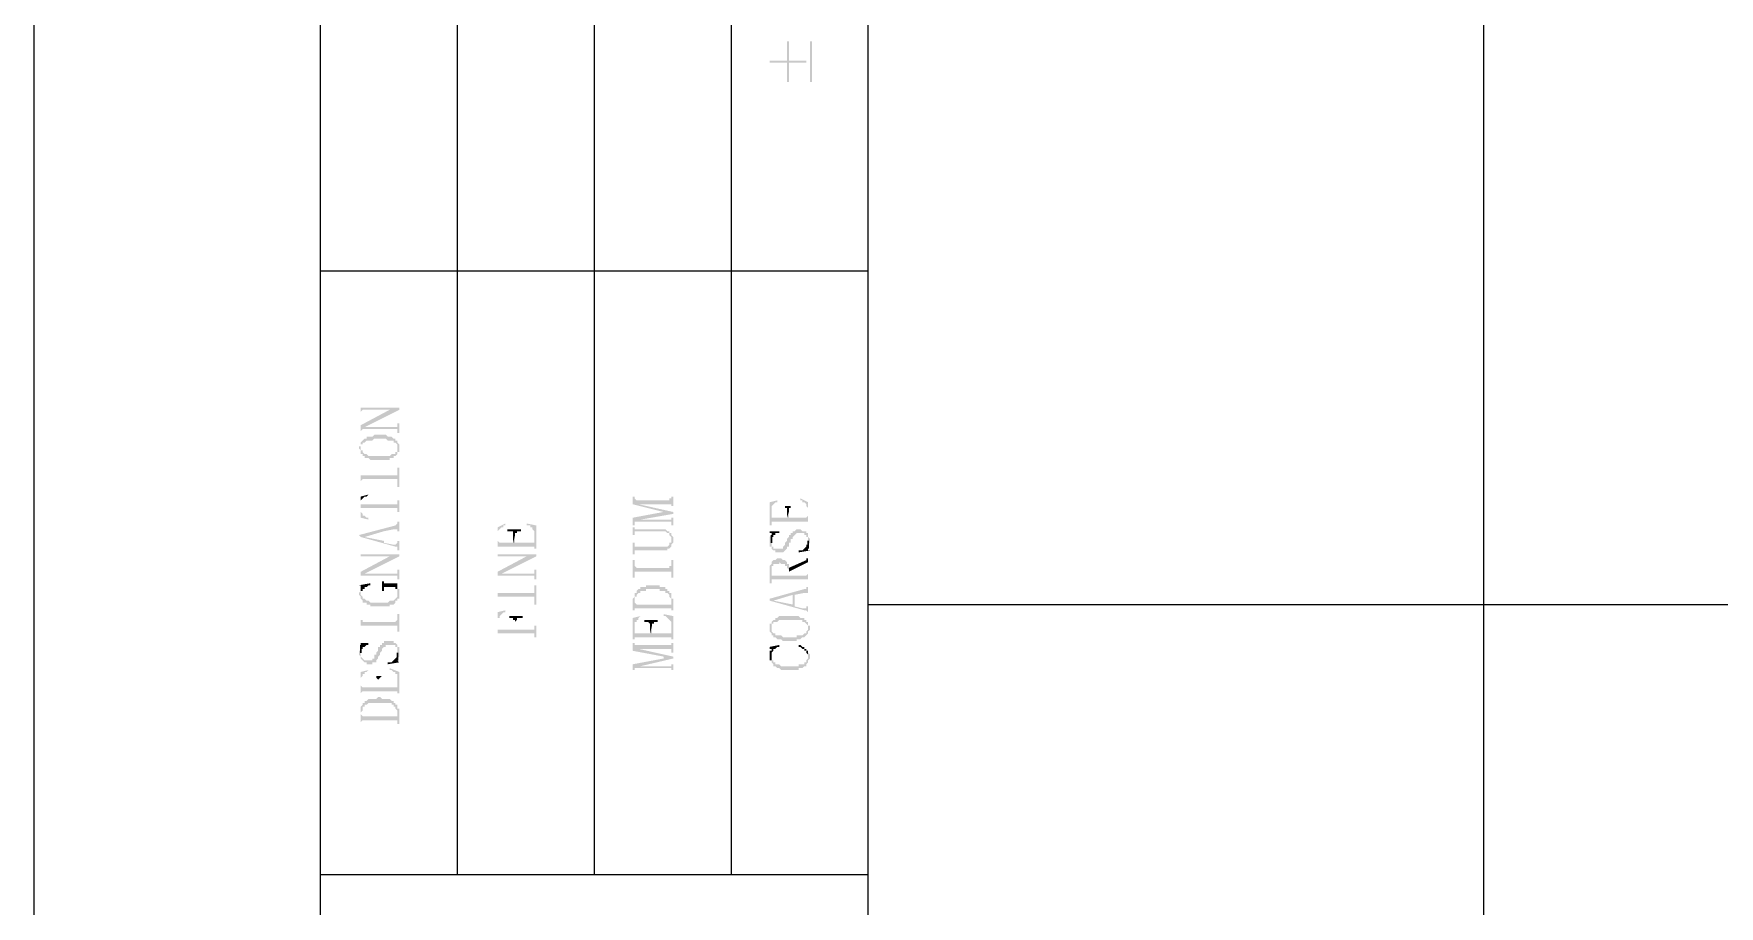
# Model space of a CAD drawing. Header units: millimetres. Extents: x 7018 to 13530, y 4187 to 5692.
# Drawn here: x 10296.11 to 10335.56, y 5168.21 to 5188.64 of the extents above; entities that cross this region are included whole.
import ezdxf

# ---------------------------------------------------------------- set-up
doc = ezdxf.new("R2010")
doc.units = ezdxf.units.MM

msp = doc.modelspace()

# ---------------------------------------------------------------- hatches: boundary and pattern name
at = {"transparency": 33554559}
for points in [[(10313.336, 5188.004), (10313.336, 5187.959), (10313.742, 5187.959), (10313.742, 5187.508), (10313.787, 5187.508), (10313.787, 5187.959), (10314.193, 5187.959), (10314.193, 5188.004), (10313.787, 5188.004), (10313.787, 5188.456), (10313.742, 5188.456), (10313.742, 5188.004)], [(10314.329, 5187.508), (10314.329, 5188.456), (10314.284, 5188.456), (10314.284, 5187.508)], [(10303.768, 5179.971), (10303.768, 5179.745), (10303.768, 5179.79), (10303.768, 5179.79), (10303.813, 5179.835), (10304.67, 5179.835), (10304.67, 5179.881), (10303.768, 5179.881)], [(10303.768, 5179.474), (10303.768, 5179.294), (10303.768, 5179.339), (10303.768, 5179.339), (10303.813, 5179.384), (10303.813, 5179.384), (10303.858, 5179.429), (10304.67, 5179.835), (10304.445, 5179.835)], [(10303.768, 5179.068), (10303.768, 5178.933), (10303.768, 5178.978), (10303.768, 5179.023), (10303.813, 5179.023), (10303.813, 5179.068), (10303.858, 5179.068), (10303.903, 5179.113), (10304.039, 5179.113), (10304.084, 5179.158), (10304.354, 5179.158), (10304.4, 5179.113), (10304.535, 5179.113), (10304.535, 5179.068), (10304.58, 5179.068), (10304.625, 5179.023), (10304.625, 5178.978), (10304.625, 5178.933), (10304.625, 5179.068), (10304.625, 5179.113), (10304.58, 5179.113), (10304.58, 5179.158), (10304.535, 5179.158), (10304.49, 5179.204), (10304.4, 5179.204), (10304.354, 5179.249), (10304.084, 5179.249), (10304.039, 5179.204), (10303.903, 5179.204), (10303.903, 5179.158), (10303.858, 5179.158), (10303.813, 5179.113), (10303.813, 5179.113)], [(10303.813, 5179.384), (10304.625, 5179.384), (10304.625, 5179.339), (10304.625, 5179.294), (10304.67, 5179.294), (10304.67, 5179.519), (10304.625, 5179.519), (10304.625, 5179.429), (10303.858, 5179.429)], [(10303.723, 5178.933), (10303.723, 5178.933), (10303.768, 5178.888), (10303.768, 5178.843), (10303.768, 5178.797), (10303.813, 5178.797), (10303.813, 5178.752), (10303.858, 5178.752), (10303.858, 5178.707), (10303.948, 5178.707), (10303.993, 5178.662), (10304.445, 5178.662), (10304.445, 5178.707), (10304.535, 5178.707), (10304.535, 5178.752), (10304.58, 5178.752), (10304.625, 5178.797), (10304.625, 5178.843), (10304.67, 5178.843), (10304.67, 5178.888), (10304.67, 5178.933), (10304.67, 5178.978), (10304.67, 5179.023), (10304.67, 5179.023), (10304.625, 5179.068), (10304.625, 5178.933), (10304.625, 5178.888), (10304.625, 5178.843), (10304.58, 5178.843), (10304.58, 5178.797), (10304.49, 5178.797), (10304.445, 5178.752), (10303.948, 5178.752), (10303.903, 5178.797), (10303.858, 5178.797), (10303.813, 5178.843), (10303.813, 5178.888), (10303.768, 5178.888), (10303.768, 5178.933), (10303.768, 5179.068), (10303.768, 5179.023), (10303.768, 5178.978), (10303.723, 5178.978)], [(10303.768, 5178.481), (10303.768, 5178.03), (10303.768, 5178.166), (10303.768, 5178.166), (10303.813, 5178.211), (10304.625, 5178.211), (10304.625, 5178.03), (10304.67, 5178.03), (10304.67, 5178.481), (10304.625, 5178.481), (10304.625, 5178.346), (10304.625, 5178.301), (10303.768, 5178.301)], [(10303.768, 5177.804), (10303.768, 5177.669), (10303.768, 5177.714), (10303.813, 5177.759), (10303.813, 5177.759), (10303.858, 5177.804), (10303.903, 5177.804), (10303.948, 5177.85), (10303.948, 5177.85)], [(10303.768, 5177.804), (10303.768, 5177.308), (10303.948, 5177.263), (10303.948, 5177.308), (10303.903, 5177.308), (10303.858, 5177.353), (10303.813, 5177.353), (10303.813, 5177.398), (10303.813, 5177.398), (10303.768, 5177.443), (10303.768, 5177.669)], [(10303.768, 5177.669), (10303.768, 5177.489), (10303.768, 5177.534), (10304.625, 5177.534), (10304.625, 5177.489), (10304.625, 5177.443), (10304.67, 5177.443), (10304.67, 5177.714), (10304.625, 5177.714), (10304.625, 5177.669), (10304.625, 5177.624), (10303.768, 5177.624)], [(10310.131, 5177.804), (10310.131, 5177.624), (10310.853, 5177.443), (10310.853, 5177.443), (10311.079, 5177.398), (10311.079, 5177.443), (10310.267, 5177.624), (10310.267, 5177.624), (10310.222, 5177.714), (10310.222, 5177.714), (10310.177, 5177.759), (10310.177, 5177.804), (10310.177, 5177.804)], [(10310.222, 5177.714), (10310.267, 5177.624), (10311.034, 5177.624), (10311.034, 5177.579), (10311.079, 5177.579), (10311.079, 5177.804), (10311.034, 5177.804), (10311.034, 5177.759), (10310.989, 5177.759), (10310.989, 5177.714)], [(10313.336, 5177.669), (10313.336, 5177.127), (10313.381, 5177.127), (10313.381, 5177.534), (10313.381, 5177.579), (10313.381, 5177.579), (10313.426, 5177.624), (10313.426, 5177.624), (10313.471, 5177.669), (10313.516, 5177.669), (10313.516, 5177.714), (10313.516, 5177.714)], [(10314.058, 5177.714), (10314.103, 5177.714), (10314.103, 5177.669), (10314.148, 5177.669), (10314.193, 5177.624), (10314.193, 5177.579), (10314.193, 5177.579), (10314.238, 5177.534), (10314.238, 5177.127), (10314.238, 5177.669), (10314.058, 5177.759)], [(10303.723, 5176.902), (10303.768, 5176.857), (10303.858, 5176.857), (10304.309, 5176.992), (10304.309, 5176.766), (10304.309, 5176.992), (10304.535, 5177.037), (10304.625, 5177.037), (10304.625, 5176.992), (10304.67, 5176.992), (10304.67, 5177.218), (10304.625, 5177.218), (10304.625, 5177.173), (10304.625, 5177.173), (10304.58, 5177.127), (10304.58, 5177.127)], [(10310.131, 5177.308), (10310.131, 5177.127), (10310.177, 5177.127), (10310.177, 5177.173), (10310.177, 5177.218), (10310.222, 5177.218), (10310.312, 5177.263), (10311.079, 5177.398), (10310.853, 5177.443)], [(10310.222, 5177.218), (10311.034, 5177.218), (10311.034, 5177.173), (10311.034, 5177.127), (10311.079, 5177.127), (10311.079, 5177.308), (10311.034, 5177.308), (10311.034, 5177.263), (10310.312, 5177.263)], [(10313.381, 5177.173), (10313.381, 5177.218), (10314.238, 5177.218), (10314.238, 5177.173), (10314.238, 5177.353), (10314.238, 5177.353), (10314.193, 5177.308), (10313.787, 5177.308), (10313.787, 5177.443), (10313.742, 5177.308), (10313.381, 5177.308), (10313.381, 5177.489)], [(10313.607, 5177.579), (10313.697, 5177.579), (10313.697, 5177.534), (10313.742, 5177.534), (10313.742, 5177.308), (10313.787, 5177.443), (10313.787, 5177.489), (10313.787, 5177.534), (10313.832, 5177.534), (10313.832, 5177.579), (10313.922, 5177.579)], [(10303.768, 5176.857), (10304.58, 5176.631), (10304.625, 5176.631), (10304.625, 5176.586), (10304.625, 5176.541), (10304.67, 5176.541), (10304.67, 5176.766), (10304.625, 5176.766), (10304.625, 5176.721), (10304.625, 5176.721), (10304.58, 5176.676), (10304.535, 5176.676), (10304.309, 5176.721), (10304.309, 5176.992), (10304.309, 5176.766), (10303.858, 5176.857), (10303.858, 5176.857)], [(10306.972, 5177.082), (10306.972, 5176.586), (10306.972, 5176.947), (10306.972, 5176.992), (10307.017, 5177.037), (10307.017, 5177.037), (10307.062, 5177.082), (10307.108, 5177.082), (10307.108, 5177.127), (10307.153, 5177.127), (10307.153, 5177.173)], [(10306.972, 5176.586), (10306.972, 5176.631), (10307.83, 5176.631), (10307.83, 5176.586), (10307.83, 5176.766), (10307.83, 5176.721), (10307.378, 5176.721), (10307.378, 5176.902), (10307.333, 5176.721), (10307.017, 5176.721), (10306.972, 5176.766), (10306.972, 5176.947)], [(10307.198, 5177.037), (10307.198, 5176.992), (10307.333, 5176.992), (10307.333, 5176.947), (10307.333, 5176.902), (10307.333, 5176.721), (10307.378, 5176.902), (10307.378, 5176.947), (10307.423, 5176.947), (10307.423, 5176.992), (10307.514, 5176.992), (10307.514, 5177.037)], [(10307.649, 5177.127), (10307.739, 5177.127), (10307.739, 5177.082), (10307.784, 5177.082), (10307.784, 5177.037), (10307.784, 5177.037), (10307.83, 5176.992), (10307.83, 5176.586), (10307.875, 5176.586), (10307.875, 5177.127), (10307.649, 5177.173)], [(10310.131, 5177.082), (10310.131, 5176.902), (10310.177, 5176.902), (10310.177, 5176.947), (10310.177, 5176.992), (10310.899, 5176.992), (10310.944, 5176.947), (10310.989, 5176.947), (10310.989, 5176.902), (10310.989, 5176.902), (10311.034, 5176.857), (10311.034, 5176.812), (10311.034, 5176.947), (10310.989, 5176.947), (10310.989, 5176.992), (10310.944, 5176.992), (10310.899, 5177.037), (10310.177, 5177.037), (10310.177, 5177.082), (10310.177, 5177.082)], [(10310.131, 5176.721), (10310.131, 5176.45), (10310.177, 5176.45), (10310.177, 5176.496), (10310.177, 5176.541), (10310.944, 5176.541), (10310.944, 5176.586), (10310.989, 5176.586), (10311.034, 5176.631), (10311.034, 5176.676), (10311.034, 5176.676), (10311.079, 5176.721), (10311.079, 5176.766), (10311.079, 5176.812), (10311.079, 5176.857), (10311.034, 5176.902), (10311.034, 5176.766), (10311.034, 5176.721), (10310.989, 5176.721), (10310.989, 5176.676), (10310.989, 5176.676), (10310.944, 5176.631), (10310.177, 5176.631), (10310.177, 5176.721)], [(10313.336, 5176.766), (10313.336, 5176.676), (10313.336, 5176.631), (10313.381, 5176.631), (10313.381, 5176.586), (10313.381, 5176.586), (10313.426, 5176.541), (10313.471, 5176.541), (10313.471, 5176.496), (10313.652, 5176.496), (10313.697, 5176.541), (10313.697, 5176.541), (10313.742, 5176.586), (10313.742, 5176.631), (10313.787, 5176.631), (10313.787, 5176.721), (10313.832, 5176.721), (10313.832, 5176.812), (10313.877, 5176.812), (10313.877, 5176.857), (10313.877, 5176.857), (10313.922, 5176.902), (10313.922, 5176.902), (10313.968, 5176.947), (10314.148, 5176.947), (10314.148, 5176.902), (10314.193, 5176.902), (10314.193, 5176.857), (10314.238, 5176.857), (10314.238, 5176.812), (10314.238, 5176.631), (10314.238, 5176.676), (10314.238, 5176.676), (10314.284, 5176.721), (10314.284, 5176.766), (10314.284, 5176.812), (10314.284, 5176.812), (10314.238, 5176.857), (10314.238, 5176.902), (10314.238, 5176.947), (10314.193, 5176.947), (10314.193, 5176.992), (10314.103, 5176.992), (10314.058, 5177.037), (10313.968, 5177.037), (10313.922, 5176.992), (10313.877, 5176.992), (10313.877, 5176.947), (10313.832, 5176.947), (10313.832, 5176.902), (10313.787, 5176.902), (10313.787, 5176.857), (10313.787, 5176.857), (10313.742, 5176.812), (10313.742, 5176.766), (10313.742, 5176.766), (10313.697, 5176.721), (10313.697, 5176.676), (10313.697, 5176.676), (10313.652, 5176.631), (10313.652, 5176.586), (10313.426, 5176.586), (10313.426, 5176.631), (10313.381, 5176.631), (10313.381, 5176.676), (10313.381, 5176.721), (10313.381, 5176.902), (10313.336, 5176.857), (10313.336, 5176.812)], [(10313.336, 5176.992), (10313.336, 5176.947), (10313.381, 5176.947), (10313.381, 5176.812), (10313.381, 5176.857), (10313.426, 5176.857), (10313.426, 5176.902), (10313.471, 5176.902), (10313.471, 5176.947), (10313.561, 5176.947), (10313.561, 5176.992)], [(10303.768, 5176.541), (10303.768, 5176.315), (10303.768, 5176.405), (10304.67, 5176.405), (10304.67, 5176.45), (10303.768, 5176.45)], [(10306.972, 5176.541), (10306.972, 5176.315), (10306.972, 5176.36), (10306.972, 5176.405), (10307.875, 5176.405), (10307.875, 5176.45), (10306.972, 5176.45)], [(10314.013, 5176.496), (10314.013, 5176.496), (10314.284, 5176.541), (10314.238, 5176.541), (10314.238, 5176.586), (10314.238, 5176.721), (10314.238, 5176.676), (10314.193, 5176.676), (10314.193, 5176.631), (10314.193, 5176.631), (10314.148, 5176.586), (10314.148, 5176.586), (10314.103, 5176.541), (10314.013, 5176.541)], [(10303.768, 5176.044), (10303.768, 5175.864), (10303.768, 5175.954), (10303.813, 5175.954), (10303.858, 5175.999), (10304.67, 5176.405), (10304.445, 5176.405)], [(10303.813, 5175.954), (10304.625, 5175.954), (10304.625, 5175.864), (10304.67, 5175.864), (10304.67, 5176.089), (10304.625, 5176.089), (10304.625, 5176.044), (10304.625, 5175.999), (10303.858, 5175.999)], [(10306.972, 5176.044), (10306.972, 5175.864), (10306.972, 5175.909), (10306.972, 5175.954), (10307.017, 5175.954), (10307.062, 5175.999), (10307.875, 5176.405), (10307.649, 5176.405)], [(10307.017, 5175.954), (10307.83, 5175.954), (10307.83, 5175.864), (10307.875, 5175.864), (10307.875, 5176.089), (10307.83, 5176.089), (10307.83, 5176.044), (10307.83, 5175.999), (10307.062, 5175.999)], [(10310.131, 5176.315), (10310.131, 5175.909), (10310.177, 5175.909), (10310.177, 5176.044), (10311.034, 5176.044), (10311.034, 5175.909), (10311.079, 5175.909), (10311.079, 5176.315), (10311.034, 5176.315), (10311.034, 5176.18), (10310.989, 5176.18), (10310.989, 5176.135), (10310.222, 5176.135), (10310.177, 5176.18), (10310.177, 5176.315)], [(10313.336, 5176.089), (10313.336, 5175.774), (10313.381, 5175.774), (10313.381, 5176.089), (10313.381, 5176.18), (10313.426, 5176.18), (10313.426, 5176.225), (10313.561, 5176.225), (10313.561, 5176.27), (10313.561, 5176.27), (10313.607, 5176.225), (10313.697, 5176.225), (10313.697, 5176.18), (10313.742, 5176.18), (10313.742, 5176.135), (10313.742, 5176.135), (10313.787, 5176.089), (10313.787, 5175.954), (10313.787, 5176.225), (10313.742, 5176.225), (10313.742, 5176.27), (10313.742, 5176.27), (10313.697, 5176.315), (10313.652, 5176.315), (10313.607, 5176.36), (10313.516, 5176.36), (10313.471, 5176.315), (10313.426, 5176.315), (10313.381, 5176.27), (10313.381, 5176.225), (10313.381, 5176.225), (10313.336, 5176.18), (10313.336, 5176.135), (10313.336, 5176.135)], [(10313.381, 5175.819), (10313.381, 5175.864), (10314.238, 5175.864), (10314.238, 5175.774), (10314.238, 5176.044), (10314.238, 5175.999), (10314.238, 5175.999), (10314.193, 5175.954), (10313.787, 5175.954), (10313.787, 5176.18), (10313.787, 5176.225), (10313.787, 5175.954), (10313.381, 5175.954), (10313.381, 5176.044)], [(10313.787, 5176.135), (10313.787, 5176.044), (10314.238, 5176.27), (10314.238, 5176.405), (10314.238, 5176.36), (10314.193, 5176.36), (10314.193, 5176.315), (10314.193, 5176.315)], [(10303.723, 5175.728), (10303.768, 5175.728), (10303.768, 5175.683), (10303.768, 5175.548), (10303.768, 5175.593), (10303.813, 5175.593), (10303.813, 5175.638), (10303.858, 5175.638), (10303.858, 5175.683), (10303.903, 5175.683), (10303.948, 5175.728), (10303.993, 5175.728), (10303.993, 5175.774)], [(10303.723, 5175.548), (10303.723, 5175.503), (10303.723, 5175.503), (10303.768, 5175.458), (10303.768, 5175.412), (10303.768, 5175.412), (10303.813, 5175.367), (10303.813, 5175.322), (10303.903, 5175.322), (10303.903, 5175.277), (10303.993, 5175.277), (10303.993, 5175.232), (10304.445, 5175.232), (10304.445, 5175.277), (10304.535, 5175.277), (10304.58, 5175.322), (10304.58, 5175.367), (10304.625, 5175.367), (10304.625, 5175.412), (10304.67, 5175.412), (10304.67, 5175.458), (10304.67, 5175.548), (10304.67, 5175.593), (10304.67, 5175.638), (10304.625, 5175.638), (10304.625, 5175.503), (10304.625, 5175.458), (10304.625, 5175.458), (10304.58, 5175.412), (10304.58, 5175.412), (10304.535, 5175.367), (10304.445, 5175.367), (10304.4, 5175.322), (10303.993, 5175.322), (10303.948, 5175.367), (10303.903, 5175.367), (10303.858, 5175.412), (10303.813, 5175.412), (10303.813, 5175.458), (10303.813, 5175.458), (10303.768, 5175.503), (10303.768, 5175.638), (10303.768, 5175.593), (10303.768, 5175.593)], [(10304.264, 5175.819), (10304.264, 5175.593), (10304.309, 5175.593), (10304.309, 5175.638), (10304.309, 5175.683), (10304.58, 5175.683), (10304.58, 5175.638), (10304.625, 5175.728), (10304.625, 5175.774), (10304.309, 5175.774), (10304.309, 5175.819), (10304.309, 5175.819)], [(10304.58, 5175.638), (10304.625, 5175.638), (10304.625, 5175.548), (10304.625, 5175.683), (10304.625, 5175.728)], [(10306.972, 5175.728), (10306.972, 5175.277), (10306.972, 5175.412), (10306.972, 5175.458), (10307.83, 5175.458), (10307.83, 5175.277), (10307.875, 5175.277), (10307.875, 5175.728), (10307.83, 5175.728), (10307.83, 5175.593), (10307.83, 5175.548), (10306.972, 5175.548), (10306.972, 5175.593)], [(10310.131, 5175.367), (10310.131, 5175.142), (10310.177, 5175.142), (10310.177, 5175.367), (10310.177, 5175.412), (10310.177, 5175.458), (10310.222, 5175.458), (10310.222, 5175.503), (10310.222, 5175.503), (10310.267, 5175.548), (10310.312, 5175.548), (10310.312, 5175.593), (10310.447, 5175.593), (10310.447, 5175.638), (10310.763, 5175.638), (10310.763, 5175.593), (10310.899, 5175.593), (10310.899, 5175.548), (10310.944, 5175.548), (10310.989, 5175.503), (10310.989, 5175.458), (10310.989, 5175.458), (10311.034, 5175.412), (10311.034, 5175.142), (10311.079, 5175.142), (10311.079, 5175.367), (10311.079, 5175.412), (10311.034, 5175.412), (10311.034, 5175.503), (10311.034, 5175.548), (10310.989, 5175.548), (10310.989, 5175.593), (10310.944, 5175.593), (10310.944, 5175.638), (10310.899, 5175.638), (10310.899, 5175.683), (10310.763, 5175.683), (10310.763, 5175.728), (10310.447, 5175.728), (10310.447, 5175.683), (10310.312, 5175.683), (10310.312, 5175.638), (10310.267, 5175.638), (10310.222, 5175.593), (10310.222, 5175.548), (10310.177, 5175.548), (10310.177, 5175.503), (10310.177, 5175.458), (10310.177, 5175.458), (10310.131, 5175.412), (10310.131, 5175.412)], [(10313.336, 5175.412), (10313.336, 5175.367), (10313.426, 5175.367), (10313.877, 5175.503), (10313.877, 5175.277), (10313.922, 5175.503), (10314.148, 5175.548), (10314.238, 5175.548), (10314.238, 5175.503), (10314.238, 5175.728), (10314.238, 5175.683), (10314.193, 5175.683), (10314.193, 5175.638), (10314.148, 5175.638)], [(10310.177, 5175.142), (10310.177, 5175.187), (10311.034, 5175.187), (10311.034, 5175.142), (10311.034, 5175.322), (10311.034, 5175.277), (10310.222, 5175.277), (10310.177, 5175.322), (10310.177, 5175.367)], [(10313.336, 5175.367), (10314.148, 5175.142), (10314.193, 5175.142), (10314.238, 5175.097), (10314.238, 5175.051), (10314.238, 5175.277), (10314.238, 5175.232), (10314.193, 5175.232), (10314.193, 5175.187), (10314.103, 5175.187), (10313.922, 5175.232), (10313.922, 5175.503), (10313.877, 5175.277), (10313.426, 5175.367), (10313.426, 5175.367)], [(10303.768, 5175.051), (10303.768, 5174.645), (10303.768, 5174.781), (10304.625, 5174.781), (10304.625, 5174.645), (10304.67, 5174.645), (10304.67, 5175.051), (10304.625, 5175.051), (10304.625, 5174.916), (10304.625, 5174.916), (10304.58, 5174.871), (10303.813, 5174.871), (10303.813, 5174.916), (10303.768, 5174.916)], [(10306.972, 5175.097), (10306.972, 5174.51), (10306.972, 5174.871), (10306.972, 5174.961), (10307.017, 5174.961), (10307.017, 5175.006), (10307.017, 5175.006), (10307.062, 5175.051), (10307.062, 5175.051), (10307.108, 5175.097), (10307.153, 5175.097), (10307.153, 5175.142)], [(10306.972, 5174.555), (10306.972, 5174.6), (10307.83, 5174.6), (10307.83, 5174.51), (10307.875, 5174.51), (10307.875, 5174.781), (10307.83, 5174.781), (10307.83, 5174.735), (10307.83, 5174.69), (10307.378, 5174.69), (10307.378, 5174.871), (10307.378, 5174.69), (10306.972, 5174.69), (10306.972, 5174.871)], [(10307.243, 5175.006), (10307.243, 5174.961), (10307.333, 5174.961), (10307.333, 5174.916), (10307.378, 5174.916), (10307.378, 5174.69), (10307.378, 5174.871), (10307.378, 5174.871), (10307.423, 5174.916), (10307.423, 5174.961), (10307.559, 5174.961), (10307.559, 5175.006)], [(10310.131, 5174.961), (10310.131, 5174.465), (10310.177, 5174.465), (10310.177, 5174.826), (10310.177, 5174.871), (10310.222, 5174.871), (10310.222, 5174.916), (10310.267, 5174.916), (10310.267, 5174.961), (10310.267, 5174.961), (10310.312, 5175.006), (10310.357, 5175.006), (10310.312, 5175.006)], [(10310.402, 5174.916), (10310.402, 5174.871), (10310.492, 5174.871), (10310.538, 5174.826), (10310.538, 5174.781), (10310.538, 5174.6), (10310.583, 5174.781), (10310.583, 5174.826), (10310.628, 5174.826), (10310.628, 5174.871), (10310.718, 5174.871), (10310.718, 5174.916)], [(10310.853, 5175.006), (10310.899, 5175.006), (10310.944, 5174.961), (10310.944, 5174.961), (10310.989, 5174.916), (10310.989, 5174.916), (10311.034, 5174.871), (10311.034, 5174.826), (10311.034, 5174.465), (10311.079, 5174.465), (10311.079, 5175.006), (10310.853, 5175.051)], [(10313.381, 5174.826), (10313.381, 5174.735), (10313.381, 5174.781), (10313.381, 5174.826), (10313.426, 5174.826), (10313.426, 5174.871), (10313.516, 5174.871), (10313.561, 5174.916), (10314.103, 5174.916), (10314.103, 5174.871), (10314.148, 5174.871), (10314.193, 5174.826), (10314.193, 5174.826), (10314.238, 5174.781), (10314.238, 5174.735), (10314.238, 5174.871), (10314.193, 5174.871), (10314.193, 5174.916), (10314.148, 5174.916), (10314.148, 5174.961), (10314.058, 5174.961), (10314.013, 5175.006), (10313.561, 5175.006), (10313.516, 5174.961), (10313.471, 5174.961), (10313.471, 5174.916), (10313.426, 5174.916), (10313.381, 5174.871), (10313.381, 5174.871)], [(10310.177, 5174.465), (10310.177, 5174.51), (10311.034, 5174.51), (10311.034, 5174.465), (10311.034, 5174.645), (10311.034, 5174.6), (10310.583, 5174.6), (10310.583, 5174.781), (10310.538, 5174.6), (10310.177, 5174.6), (10310.177, 5174.645), (10310.177, 5174.826)], [(10313.336, 5174.735), (10313.336, 5174.69), (10313.336, 5174.645), (10313.336, 5174.645), (10313.381, 5174.6), (10313.381, 5174.555), (10313.426, 5174.555), (10313.426, 5174.51), (10313.471, 5174.51), (10313.516, 5174.465), (10313.607, 5174.465), (10313.652, 5174.42), (10313.968, 5174.42), (10313.968, 5174.465), (10314.058, 5174.465), (10314.103, 5174.51), (10314.148, 5174.51), (10314.193, 5174.555), (10314.193, 5174.555), (10314.238, 5174.6), (10314.238, 5174.645), (10314.238, 5174.645), (10314.284, 5174.69), (10314.284, 5174.735), (10314.284, 5174.781), (10314.238, 5174.781), (10314.238, 5174.826), (10314.238, 5174.735), (10314.238, 5174.69), (10314.238, 5174.69), (10314.193, 5174.645), (10314.193, 5174.6), (10314.148, 5174.6), (10314.103, 5174.555), (10313.968, 5174.555), (10313.968, 5174.51), (10313.652, 5174.51), (10313.607, 5174.555), (10313.471, 5174.555), (10313.471, 5174.6), (10313.426, 5174.6), (10313.381, 5174.645), (10313.381, 5174.69), (10313.381, 5174.826), (10313.336, 5174.826), (10313.336, 5174.781)], [(10303.723, 5174.149), (10303.723, 5174.104), (10303.723, 5174.104), (10303.768, 5174.058), (10303.768, 5174.013), (10303.768, 5174.013), (10303.813, 5173.968), (10303.813, 5173.968), (10303.858, 5173.923), (10303.903, 5173.923), (10303.903, 5173.878), (10304.039, 5173.878), (10304.039, 5173.923), (10304.129, 5173.923), (10304.129, 5173.968), (10304.129, 5173.968), (10304.174, 5174.013), (10304.174, 5174.058), (10304.174, 5174.058), (10304.219, 5174.104), (10304.219, 5174.149), (10304.219, 5174.149), (10304.264, 5174.194), (10304.264, 5174.239), (10304.264, 5174.239), (10304.309, 5174.284), (10304.354, 5174.284), (10304.354, 5174.329), (10304.58, 5174.329), (10304.58, 5174.284), (10304.625, 5174.284), (10304.625, 5174.239), (10304.625, 5174.013), (10304.67, 5174.058), (10304.67, 5174.149), (10304.67, 5174.239), (10304.67, 5174.284), (10304.625, 5174.284), (10304.625, 5174.329), (10304.625, 5174.329), (10304.58, 5174.374), (10304.535, 5174.374), (10304.535, 5174.42), (10304.309, 5174.42), (10304.309, 5174.374), (10304.264, 5174.374), (10304.264, 5174.329), (10304.219, 5174.329), (10304.219, 5174.284), (10304.174, 5174.284), (10304.174, 5174.194), (10304.174, 5174.194), (10304.129, 5174.149), (10304.129, 5174.104), (10304.084, 5174.104), (10304.084, 5174.058), (10304.084, 5174.013), (10304.039, 5174.013), (10304.039, 5173.968), (10303.858, 5173.968), (10303.813, 5174.013), (10303.813, 5174.013), (10303.768, 5174.058), (10303.768, 5174.284), (10303.768, 5174.239), (10303.768, 5174.194), (10303.723, 5174.194)], [(10303.723, 5174.374), (10303.768, 5174.374), (10303.768, 5174.329), (10303.768, 5174.194), (10303.768, 5174.239), (10303.813, 5174.239), (10303.813, 5174.284), (10303.858, 5174.284), (10303.903, 5174.329), (10303.948, 5174.329), (10303.948, 5174.374), (10303.948, 5174.374)], [(10304.4, 5173.923), (10304.4, 5173.878), (10304.67, 5173.923), (10304.67, 5173.923), (10304.625, 5173.968), (10304.625, 5174.104), (10304.625, 5174.058), (10304.625, 5174.058), (10304.58, 5174.013), (10304.58, 5174.013), (10304.535, 5173.968), (10304.535, 5173.968), (10304.49, 5173.923), (10304.445, 5173.923)], [(10310.131, 5174.374), (10310.131, 5174.194), (10310.853, 5174.058), (10310.853, 5174.013), (10311.079, 5174.013), (10311.079, 5174.058), (10310.267, 5174.239), (10310.267, 5174.239), (10310.222, 5174.329), (10310.177, 5174.329), (10310.177, 5174.374), (10310.177, 5174.374)], [(10310.222, 5174.329), (10310.267, 5174.239), (10311.034, 5174.239), (10311.034, 5174.194), (10311.034, 5174.149), (10311.079, 5174.149), (10311.079, 5174.374), (10311.034, 5174.374), (10311.034, 5174.329), (10310.989, 5174.329)], [(10313.336, 5174.284), (10313.336, 5174.239), (10313.381, 5174.239), (10313.381, 5173.968), (10313.381, 5174.104), (10313.381, 5174.149), (10313.381, 5174.149), (10313.426, 5174.194), (10313.426, 5174.239), (10313.471, 5174.239), (10313.516, 5174.284), (10313.561, 5174.284), (10313.561, 5174.329)], [(10313.336, 5174.104), (10313.336, 5174.058), (10313.336, 5174.013), (10313.336, 5173.968), (10313.381, 5173.968), (10313.381, 5174.239), (10313.381, 5174.194), (10313.336, 5174.194), (10313.336, 5174.149)], [(10313.381, 5173.968), (10313.381, 5173.923), (10313.381, 5173.923), (10313.426, 5173.878), (10313.426, 5173.833), (10313.471, 5173.833), (10313.516, 5173.788), (10313.561, 5173.788), (10313.607, 5173.743), (10314.013, 5173.743), (10314.013, 5173.788), (10314.103, 5173.788), (10314.148, 5173.833), (10314.193, 5173.833), (10314.193, 5173.878), (10314.193, 5173.878), (10314.238, 5173.923), (10314.238, 5173.968), (10314.238, 5173.968), (10314.284, 5174.013), (10314.284, 5174.058), (10314.284, 5174.104), (10314.284, 5174.104), (10314.238, 5174.149), (10314.238, 5174.194), (10314.238, 5174.058), (10314.238, 5174.013), (10314.238, 5174.013), (10314.193, 5173.968), (10314.193, 5173.923), (10314.148, 5173.923), (10314.148, 5173.878), (10314.013, 5173.878), (10314.013, 5173.833), (10313.607, 5173.833), (10313.561, 5173.878), (10313.471, 5173.878), (10313.471, 5173.923), (10313.426, 5173.923), (10313.426, 5173.968), (10313.381, 5173.968), (10313.381, 5174.013), (10313.381, 5174.058), (10313.381, 5174.058)], [(10314.013, 5174.284), (10314.058, 5174.284), (10314.103, 5174.239), (10314.148, 5174.239), (10314.148, 5174.194), (10314.193, 5174.194), (10314.193, 5174.149), (10314.193, 5174.149), (10314.238, 5174.104), (10314.238, 5174.058), (10314.238, 5174.194), (10314.193, 5174.194), (10314.193, 5174.239), (10314.148, 5174.239), (10314.148, 5174.284), (10314.103, 5174.284), (10314.058, 5174.329), (10314.013, 5174.329)], [(10303.768, 5173.697), (10303.768, 5173.201), (10303.768, 5173.562), (10303.768, 5173.562), (10303.813, 5173.607), (10303.813, 5173.652), (10303.858, 5173.652), (10303.858, 5173.697), (10303.903, 5173.697), (10303.948, 5173.743), (10303.948, 5173.743)], [(10304.445, 5173.743), (10304.49, 5173.743), (10304.535, 5173.697), (10304.58, 5173.697), (10304.58, 5173.652), (10304.625, 5173.652), (10304.625, 5173.562), (10304.625, 5173.201), (10304.67, 5173.201), (10304.67, 5173.697), (10304.445, 5173.788)], [(10310.131, 5173.878), (10310.131, 5173.743), (10310.177, 5173.743), (10310.177, 5173.788), (10310.222, 5173.788), (10310.312, 5173.833), (10311.079, 5174.013), (10310.853, 5174.013)], [(10310.222, 5173.788), (10311.034, 5173.788), (10311.034, 5173.743), (10311.079, 5173.743), (10311.079, 5173.878), (10311.034, 5173.878), (10311.034, 5173.833), (10310.312, 5173.833)], [(10303.768, 5173.201), (10303.768, 5173.201), (10303.813, 5173.246), (10304.625, 5173.246), (10304.625, 5173.201), (10304.625, 5173.382), (10304.625, 5173.336), (10304.174, 5173.336), (10304.174, 5173.517), (10304.174, 5173.336), (10303.813, 5173.336), (10303.768, 5173.382), (10303.768, 5173.517)], [(10304.039, 5173.607), (10304.129, 5173.607), (10304.129, 5173.562), (10304.129, 5173.562), (10304.174, 5173.517), (10304.174, 5173.336), (10304.174, 5173.517), (10304.174, 5173.517), (10304.219, 5173.562), (10304.219, 5173.562), (10304.264, 5173.607), (10304.309, 5173.607)], [(10303.768, 5172.75), (10303.768, 5172.479), (10303.768, 5172.75), (10303.768, 5172.75), (10303.813, 5172.795), (10303.813, 5172.84), (10303.813, 5172.885), (10303.858, 5172.885), (10303.858, 5172.93), (10303.903, 5172.93), (10303.948, 5172.975), (10304.49, 5172.975), (10304.49, 5172.93), (10304.535, 5172.93), (10304.535, 5172.885), (10304.58, 5172.885), (10304.58, 5172.84), (10304.58, 5172.84), (10304.625, 5172.795), (10304.625, 5172.75), (10304.625, 5172.479), (10304.67, 5172.479), (10304.67, 5172.75), (10304.67, 5172.84), (10304.625, 5172.84), (10304.625, 5172.885), (10304.625, 5172.93), (10304.58, 5172.93), (10304.58, 5172.975), (10304.535, 5172.975), (10304.535, 5173.02), (10304.49, 5173.02), (10304.445, 5173.066), (10304.264, 5173.066), (10304.219, 5173.111), (10304.174, 5173.111), (10304.129, 5173.066), (10303.948, 5173.066), (10303.903, 5173.02), (10303.858, 5173.02), (10303.858, 5172.975), (10303.813, 5172.975), (10303.813, 5172.93), (10303.813, 5172.93), (10303.768, 5172.885), (10303.768, 5172.795)], [(10303.768, 5172.524), (10303.768, 5172.524), (10303.813, 5172.569), (10304.625, 5172.569), (10304.625, 5172.524), (10304.625, 5172.705), (10304.625, 5172.659), (10303.813, 5172.659), (10303.768, 5172.705), (10303.768, 5172.705)]]:
    msp.add_hatch(color=256, dxfattribs=at).paths.add_polyline_path(points)

# ---------------------------------------------------------------- linework, layer by layer
for p, q in [((10302.82, 5242.873), (10302.82, 4956.132)), ((10330.044, 5242.873), (10330.044, 4986.912)), ((10315.637, 5175.281), (10712.075, 5175.281))]:
    msp.add_line(p, q)
for points in [[(10716.113, 4951.873), (10716.113, 5248.873), (10296.113, 5248.873), (10296.113, 4951.873)], [(10313.381, 5176.902), (10313.381, 5176.721), (10313.381, 5176.766), (10313.381, 5176.902)], [(10314.238, 5176.721), (10314.238, 5176.586), (10314.238, 5176.631), (10314.238, 5176.766)], [(10303.768, 5174.284), (10303.768, 5174.149), (10303.768, 5174.329)], [(10304.625, 5174.104), (10304.625, 5173.968), (10304.625, 5174.013), (10304.625, 5174.149), (10304.625, 5174.149)]]:
    msp.add_lwpolyline(points, close=True)
for points in [[(10306.024, 5242.873), (10306.024, 5168.959)], [(10309.229, 5242.873), (10309.229, 5168.959)], [(10312.433, 5242.873), (10312.433, 5168.959)], [(10315.637, 5242.873), (10315.637, 4956.132)], [(10302.82, 5183.085), (10315.637, 5183.085)], [(10302.82, 5168.959), (10315.637, 5168.959)]]:
    msp.add_lwpolyline(points)

doc.saveas('drawing.dxf')
